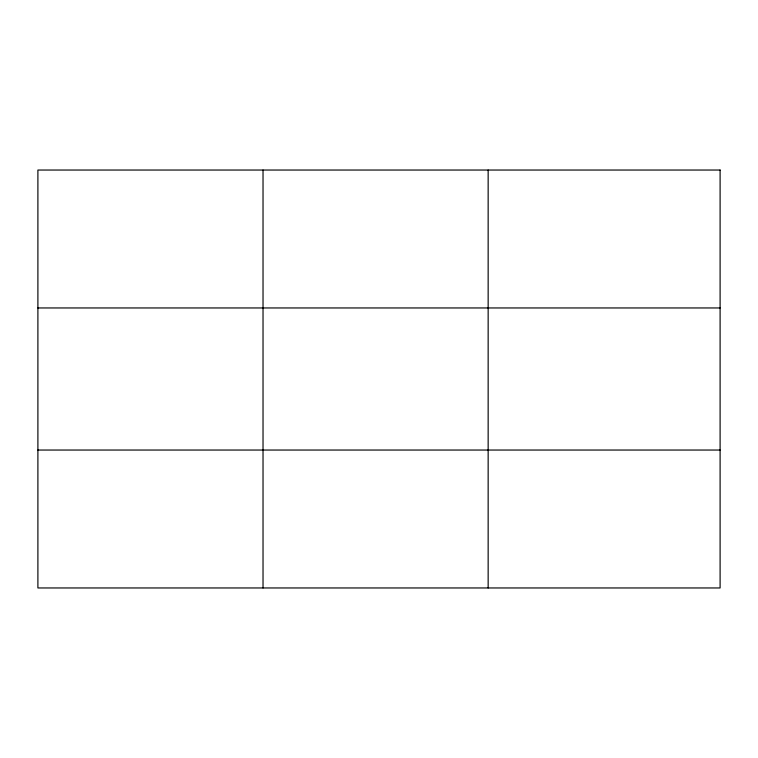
<?xml version="1.0" encoding="UTF-8"?>
<svg xmlns="http://www.w3.org/2000/svg" width="758" height="758" viewBox="0 0 758 758"><rect width="100%" height="100%" fill="white"/><g stroke="black" fill="none" stroke-linecap="round" stroke-linejoin="round"><path stroke-width="1.14" d="M263.026 587.962L263.026 170.038M488.152 587.962L488.152 170.038M37.9 307.956L720.1 307.956M37.9 450.044L720.1 450.044M720.1 170.038L720.1 587.962L37.9 587.962L37.9 170.038L720.1 170.038"/></g></svg>
